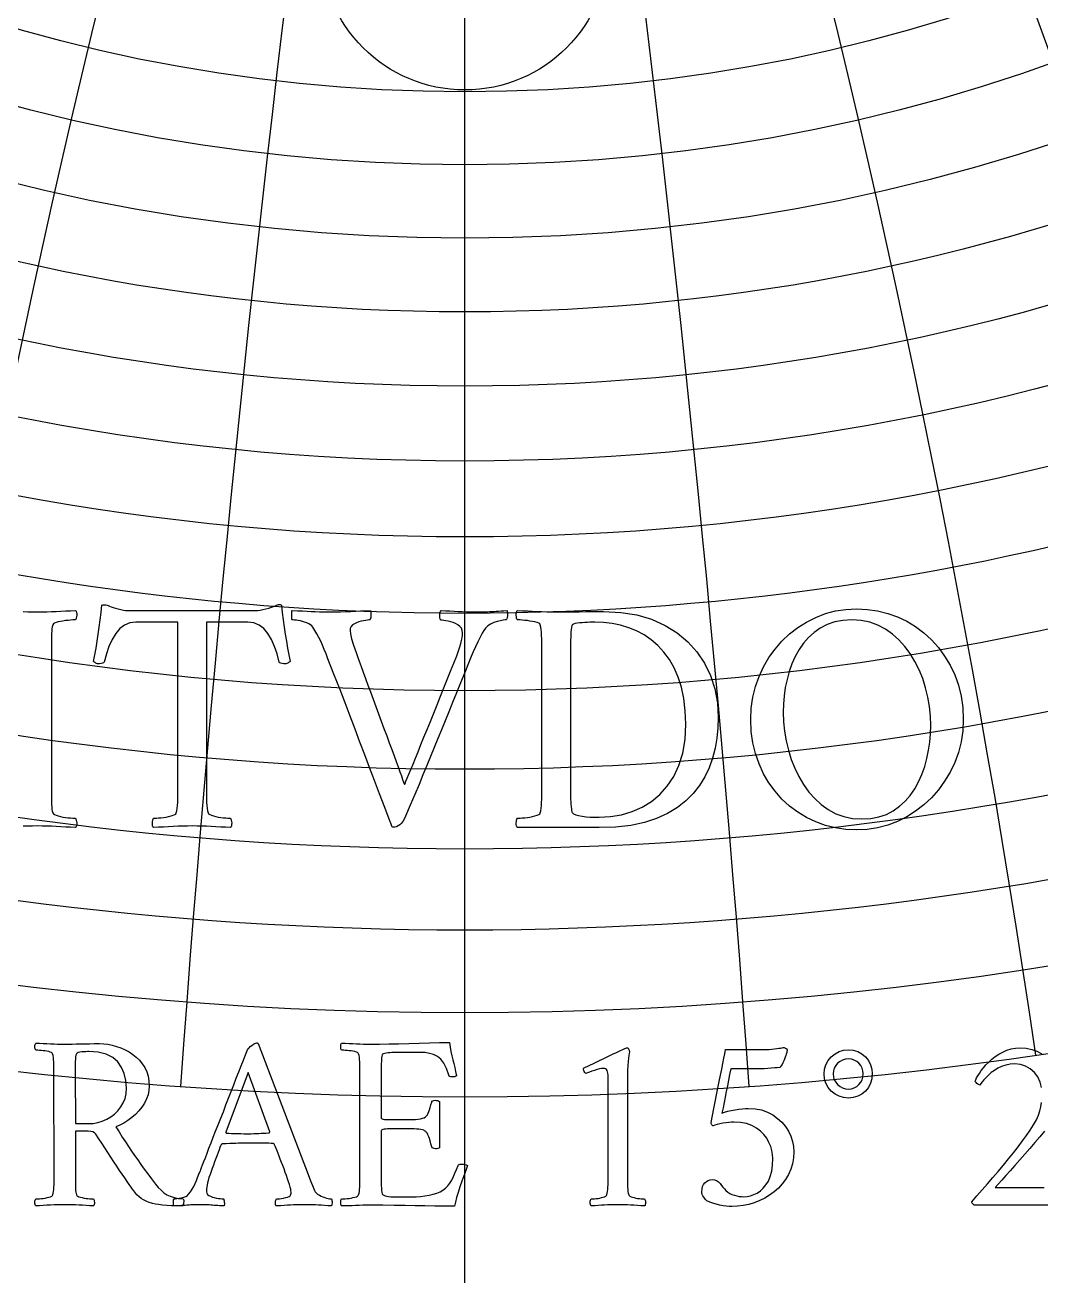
# Model space of a CAD drawing. Header units: millimetres. Extents: x -96 to 96, y -96 to 98.
# Drawn here: x -9.79 to 12.83, y -29.61 to -1.75 of the extents above; entities that cross this region are included whole.
import ezdxf

# ---------------------------------------------------------------- set-up
doc = ezdxf.new("R2010")
doc.units = ezdxf.units.MM
for name, color, linetype in [('CUT_INNER', 6, 'Continuous'), ('CUT_OUTER', 1, 'Continuous'), ('ENGRAVE', 7, 'Continuous'), ('ENGRAVE_FINE', 8, 'Continuous'), ('TEXT', 5, 'Continuous')]:
    doc.layers.add(name, color=color, linetype=linetype)

msp = doc.modelspace()

# ---------------------------------------------------------------- linework, layer by layer
at = {"layer": 'CUT_INNER'}
msp.add_circle((0, 0), 3.2, dxfattribs=at)
at = {"layer": 'CUT_OUTER'}
msp.add_arc((-0.0002, -0.0002), 95.9249, 159.960768, 87.804282, dxfattribs=at)
at = {"layer": 'ENGRAVE'}
msp.add_lwpolyline([(0, -94.5), (0, 94.5)], dxfattribs=at)
for centre, radius in [((0, 0), 94.5), ((0, 36.236), 44.3798), ((0, 0), 61.8587), ((0, 0), 40.492)]:
    msp.add_circle(centre, radius, dxfattribs=at)
for centre, radius, start, end in [((0, 45.2837), 61.8587, 146.97731, 33.02269), ((0, 61.8587), 87.4814, 193.623472, 346.376528)]:
    msp.add_arc(centre, radius, start, end, dxfattribs=at)
at = {"layer": 'ENGRAVE_FINE'}
for centre, radius in [((0, 39.2701), 50.7349), ((0, 37.6719), 47.4693), ((0, 34.9438), 41.4454), ((0, 33.7794), 38.6478), ((0, 32.7296), 35.9715)]:
    msp.add_circle(centre, radius, dxfattribs=at)
for centre, radius, start, end in [((0, 41.0528), 54.2013, 104.56837, 75.43163), ((-496.1317, -61.8587), 503.7854, 4.150866, 17.902688), ((-496.1317, -61.8587), 503.7854, 4.150866, 17.902688), ((496.1317, -61.8587), 503.7854, 162.097312, 175.849134), ((496.1317, -61.8587), 503.7854, 162.097312, 175.849134), ((-240.3532, -61.8587), 255.7785, 8.354592, 35.979906), ((-240.3532, -61.8587), 255.7785, 8.354592, 35.979906), ((240.3532, -61.8587), 255.7785, 144.020094, 171.645408), ((240.3532, -61.8587), 255.7785, 144.020094, 171.645408), ((0, 43.0466), 57.8976, 131.640882, 48.359118), ((-151.5222, -61.8587), 174.9628, 12.666469, 54.396525), ((-151.5222, -61.8587), 174.9628, 12.666469, 54.396525), ((151.5222, -61.8587), 174.9628, 125.603475, 167.333531), ((151.5222, -61.8587), 174.9628, 125.603475, 167.333531), ((0, 47.8031), 66.1265, 158.934283, 21.065717), ((-104.2563, -61.8587), 136.0969, 17.146853, 73.284845), ((-104.2563, -61.8587), 136.0969, 17.146853, 73.284845), ((104.2563, -61.8587), 136.0969, 106.715155, 162.853147), ((104.2563, -61.8587), 136.0969, 106.715155, 162.853147), ((0, 50.6527), 70.7518, 169.07246, 10.92754), ((0, 53.8921), 75.7974, 178.031366, 1.968634), ((-73.4056, -61.8587), 114.1989, 21.864224, 92.68985), ((-73.4056, -61.8587), 114.1989, 21.864224, 92.68985), ((73.4056, -61.8587), 114.1989, 87.31015, 158.135776), ((73.4056, -61.8587), 114.1989, 87.31015, 158.135776), ((0, 57.5958), 81.3411, 186.147532, 353.852468), ((-50.5074, -61.8587), 101.0148, 26.898951, 108.68574), ((-50.5074, -61.8587), 101.0148, 26.898951, 108.68574), ((50.5074, -61.8587), 101.0148, 71.31426, 153.101049), ((50.5074, -61.8587), 101.0148, 71.31426, 153.101049), ((-31.8406, -61.8587), 93.0958, 32.348066, 118.786424), ((-31.8406, -61.8587), 93.0958, 32.348066, 118.786424), ((31.8406, -61.8587), 93.0958, 61.213576, 147.651934), ((31.8406, -61.8587), 93.0958, 61.213576, 147.651934), ((-15.4253, -61.8587), 88.831, 38.331472, 127.454375), ((-15.4253, -61.8587), 88.831, 38.331472, 127.454375), ((15.4253, -61.8587), 88.831, 52.545625, 141.668528), ((15.4253, -61.8587), 88.831, 52.545625, 141.668528), ((0, 109.8765), 147.7835, 230.287975, 309.712025)]:
    msp.add_arc(centre, radius, start, end, dxfattribs=at)
at = {"layer": 'TEXT'}
for points in [[(-4.6573, -14.7937), (-4.6093, -14.7914), (-4.5548, -14.7844), (-4.4938, -14.7727), (-4.4263, -14.7564), (-4.3601, -14.7383), (-4.3033, -14.721), (-4.2558, -14.7047), (-4.2176, -14.6894), (-4.1901, -14.6763), (-4.1673, -14.667), (-4.1492, -14.6614), (-4.1356, -14.6596), (-4.124, -14.6605), (-4.1114, -14.6633), (-4.0979, -14.6679), (-4.0835, -14.6745), (-4.0642, -14.8407), (-4.0434, -15.0042), (-4.0213, -15.1649), (-3.9978, -15.3227), (-3.9729, -15.4778), (-3.9466, -15.6301), (-3.9188, -15.7796), (-3.8897, -15.9263), (-3.8986, -15.9342), (-3.9102, -15.9431), (-3.9247, -15.9529), (-3.9419, -15.9636), (-3.9615, -15.9729), (-3.9829, -15.9785), (-4.0062, -15.9803), (-4.0313, -15.9785), (-4.0686, -15.9762), (-4.0984, -15.9692), (-4.1207, -15.9575), (-4.1356, -15.9412), (-4.179, -15.7591), (-4.2344, -15.5929), (-4.3019, -15.4424), (-4.3815, -15.3078), (-4.4738, -15.197), (-4.579, -15.1178), (-4.6973, -15.0703), (-4.8286, -15.0545), (-5.7526, -15.0545), (-5.7526, -18.7654), (-5.7524, -18.846), (-5.7517, -18.9237), (-5.7505, -18.9987), (-5.7489, -19.0709), (-5.7454, -19.1384), (-5.7387, -19.1994), (-5.7287, -19.2539), (-5.7154, -19.3019), (-5.7023, -19.3201), (-5.6781, -19.3373), (-5.6427, -19.3536), (-5.5962, -19.369), (-5.5433, -19.3827), (-5.489, -19.3941), (-5.4334, -19.4032), (-5.3763, -19.41), (-5.323, -19.4148), (-5.2785, -19.4183), (-5.2429, -19.4204), (-5.2161, -19.4211), (-5.2061, -19.4388), (-5.1984, -19.4621), (-5.1931, -19.491), (-5.19, -19.5255), (-5.1903, -19.5599), (-5.1947, -19.5888), (-5.2033, -19.6121), (-5.2161, -19.6298), (-5.3267, -19.6226), (-5.435, -19.6158), (-5.541, -19.6095), (-5.6446, -19.6037), (-5.7478, -19.5988), (-5.8523, -19.5953), (-5.9583, -19.5932), (-6.0656, -19.5925), (-6.1704, -19.5932), (-6.2761, -19.5953), (-6.3828, -19.5988), (-6.4904, -19.6037), (-6.5989, -19.6095), (-6.7083, -19.6158), (-6.8187, -19.6226), (-6.93, -19.6298), (-6.9428, -19.6121), (-6.9514, -19.5888), (-6.9558, -19.5599), (-6.9561, -19.5255), (-6.9531, -19.491), (-6.9477, -19.4621), (-6.94, -19.4388), (-6.93, -19.4211), (-6.903, -19.4204), (-6.8667, -19.4183), (-6.821, -19.4148), (-6.7661, -19.41), (-6.7072, -19.4032), (-6.6496, -19.3941), (-6.5935, -19.3827), (-6.5388, -19.369), (-6.4911, -19.3536), (-6.4559, -19.3373), (-6.4333, -19.3201), (-6.4233, -19.3019), (-6.41, -19.2539), (-6.4, -19.1994), (-6.3933, -19.1384), (-6.3898, -19.0709), (-6.3881, -18.9987), (-6.387, -18.9237), (-6.3863, -18.846), (-6.386, -18.7654), (-6.386, -15.0545), (-7.3249, -15.0545), (-7.4563, -15.0703), (-7.5746, -15.1178), (-7.6798, -15.197), (-7.772, -15.3078), (-7.8521, -15.4424), (-7.9211, -15.5929), (-7.9788, -15.7591), (-8.0254, -15.9412), (-8.0403, -15.9575), (-8.0626, -15.9692), (-8.0925, -15.9762), (-8.1297, -15.9785), (-8.1546, -15.9803), (-8.1772, -15.9785), (-8.1975, -15.9729), (-8.2154, -15.9636), (-8.231, -15.9529), (-8.2443, -15.9431), (-8.2552, -15.9342), (-8.2638, -15.9263), (-8.235, -15.7796), (-8.208, -15.6301), (-8.1828, -15.4778), (-8.1595, -15.3227), (-8.1376, -15.1649), (-8.1167, -15.0042), (-8.0966, -14.8407), (-8.0775, -14.6745), (-8.058, -14.6686), (-8.0366, -14.6661), (-8.0133, -14.6668), (-7.9881, -14.6707), (-7.9634, -14.6766), (-7.9416, -14.6828), (-7.9225, -14.6896), (-7.9062, -14.6968), (-7.8691, -14.7119), (-7.8251, -14.7275), (-7.7741, -14.7436), (-7.7161, -14.7601), (-7.6568, -14.7748), (-7.6016, -14.7853), (-7.5506, -14.7916), (-7.5038, -14.7937)], [(8.7184, -14.7564), (8.9571, -14.7676), (9.1888, -14.8011), (9.4135, -14.857), (9.6312, -14.9353), (9.8392, -15.0342), (10.0345, -15.1523), (10.2173, -15.2894), (10.3875, -15.4457), (10.5429, -15.6189), (10.681, -15.8071), (10.8018, -16.0102), (10.9054, -16.2281), (10.9886, -16.4593), (11.0479, -16.7022), (11.0836, -16.9567), (11.0955, -17.2229), (11.0836, -17.4756), (11.0479, -17.7194), (10.9886, -17.9543), (10.9054, -18.1804), (10.8018, -18.3956), (10.681, -18.5977), (10.5429, -18.7868), (10.3875, -18.9629), (10.2173, -19.1231), (10.0345, -19.2646), (9.8392, -19.3876), (9.6312, -19.4919), (9.4135, -19.5751), (9.1888, -19.6344), (8.9571, -19.6701), (8.7184, -19.6819), (8.483, -19.6708), (8.2536, -19.6372), (8.0303, -19.5813), (7.813, -19.5031), (7.6053, -19.4041), (7.4106, -19.2861), (7.229, -19.1489), (7.0604, -18.9927), (6.9069, -18.8194), (6.7707, -18.6313), (6.6517, -18.4282), (6.55, -18.2102), (6.4685, -17.9795), (6.4102, -17.738), (6.3753, -17.4858), (6.3637, -17.2229), (6.3753, -16.97), (6.4102, -16.7255), (6.4685, -16.4894), (6.55, -16.2616), (6.6517, -16.0449), (6.7707, -15.8416), (6.9069, -15.6518), (7.0604, -15.4755), (7.229, -15.3153), (7.4106, -15.1737), (7.6053, -15.0508), (7.813, -14.9464), (8.0303, -14.8633), (8.2536, -14.8039), (8.483, -14.7683), (8.7184, -14.7564)], [(-3.003, -14.8235), (-2.8847, -14.8228), (-2.7683, -14.8207), (-2.6537, -14.8172), (-2.541, -14.8123), (-2.4297, -14.807), (-2.3193, -14.8021), (-2.2099, -14.7976), (-2.1014, -14.7937), (-2.0951, -14.8121), (-2.0911, -14.8375), (-2.0895, -14.8698), (-2.0902, -14.9092), (-2.0932, -14.9471), (-2.0986, -14.9753), (-2.1062, -14.9937), (-2.1163, -15.0023), (-2.1361, -15.0035), (-2.1656, -15.007), (-2.205, -15.0128), (-2.2541, -15.021), (-2.3074, -15.0321), (-2.3594, -15.047), (-2.4099, -15.0657), (-2.459, -15.088), (-2.5014, -15.1157), (-2.5317, -15.1504), (-2.5498, -15.1921), (-2.5559, -15.2408), (-2.5475, -15.3162), (-2.5224, -15.4233), (-2.4805, -15.5621), (-2.4218, -15.7326), (-2.3894, -15.8213), (-2.3519, -15.9235), (-2.3093, -16.0393), (-2.2616, -16.1685), (-2.2101, -16.308), (-2.1563, -16.4545), (-2.1002, -16.6079), (-2.0417, -16.7684), (-1.9819, -16.9323), (-1.9216, -17.0962), (-1.8608, -17.2602), (-1.7996, -17.4241), (-1.7395, -17.5848), (-1.6822, -17.7389), (-1.6277, -17.8866), (-1.576, -18.0277), (-1.528, -18.1592), (-1.4847, -18.2782), (-1.4461, -18.3847), (-1.4121, -18.4785), (-1.3839, -18.556), (-1.3627, -18.6136), (-1.3485, -18.6511), (-1.3413, -18.6685), (-1.3296, -18.6431), (-1.3096, -18.5968), (-1.2812, -18.5295), (-1.2444, -18.4412), (-1.2009, -18.3358), (-1.1522, -18.2168), (-1.0984, -18.0843), (-1.0395, -17.9383), (-0.9764, -17.7815), (-0.91, -17.6169), (-0.8404, -17.4444), (-0.7675, -17.2639), (-0.6928, -17.0788), (-0.6176, -16.8922), (-0.5419, -16.7043), (-0.4657, -16.515), (-0.3905, -16.3278), (-0.3176, -16.1461), (-0.2471, -15.9701), (-0.1788, -15.7996), (-0.1537, -15.7354), (-0.1304, -15.6692), (-0.109, -15.6012), (-0.0894, -15.5314), (-0.0731, -15.4634), (-0.0615, -15.401), (-0.0545, -15.3442), (-0.0522, -15.2929), (-0.0584, -15.2371), (-0.0773, -15.1886), (-0.1087, -15.1476), (-0.1528, -15.1141), (-0.204, -15.0866), (-0.2571, -15.0638), (-0.312, -15.0456), (-0.3689, -15.0321), (-0.4222, -15.0224), (-0.4667, -15.0154), (-0.5023, -15.0112), (-0.5291, -15.0098), (-0.5421, -14.9979), (-0.5514, -14.9772), (-0.557, -14.9476), (-0.5589, -14.9092), (-0.557, -14.8698), (-0.5514, -14.8375), (-0.5421, -14.8121), (-0.5291, -14.7937), (-0.4299, -14.7976), (-0.3335, -14.8021), (-0.2398, -14.807), (-0.149, -14.8123), (-0.0582, -14.8172), (0.0354, -14.8207), (0.1318, -14.8228), (0.231, -14.8235), (0.3123, -14.8233), (0.3847, -14.8226), (0.4483, -14.8214), (0.503, -14.8198), (0.553, -14.8177), (0.6026, -14.8151), (0.6518, -14.8121), (0.7005, -14.8086), (0.7517, -14.8049), (0.8085, -14.8011), (0.8709, -14.7974), (0.9389, -14.7937), (0.945, -14.8123), (0.9482, -14.8384), (0.9487, -14.8719), (0.9464, -14.9129), (0.9422, -14.952), (0.937, -14.98), (0.931, -14.9967), (0.924, -15.0023), (0.8944, -15.0047), (0.8504, -15.0116), (0.792, -15.0233), (0.7191, -15.0396), (0.6429, -15.0629), (0.5747, -15.0955), (0.5144, -15.1374), (0.462, -15.1886), (0.4259, -15.2354), (0.3847, -15.3013), (0.3383, -15.3863), (0.2869, -15.4904), (0.2345, -15.6029), (0.1854, -15.713), (0.1395, -15.8208), (0.0969, -15.9263), (-0.0016, -16.1708), (-0.0959, -16.4051), (-0.1861, -16.6291), (-0.272, -16.8429), (-0.3553, -17.0497), (-0.4378, -17.2527), (-0.5193, -17.452), (-0.5999, -17.6476), (-0.6807, -17.8433), (-0.7629, -18.0426), (-0.8465, -18.2456), (-0.9315, -18.4524), (-1.0199, -18.6667), (-1.114, -18.8921), (-1.2137, -19.1287), (-1.3189, -19.3764), (-1.3494, -19.4416), (-1.3813, -19.4956), (-1.4146, -19.5385), (-1.4493, -19.5702), (-1.485, -19.593), (-1.5211, -19.6093), (-1.5576, -19.6191), (-1.5946, -19.6223), (-1.6054, -19.6193), (-1.6151, -19.6102), (-1.624, -19.5951), (-1.6319, -19.5739), (-1.6394, -19.5513), (-1.6468, -19.532), (-1.6543, -19.5159), (-1.6617, -19.5031), (-1.7826, -19.1843), (-1.8992, -18.8762), (-2.0117, -18.5789), (-2.12, -18.2922), (-2.2266, -18.0097), (-2.3342, -17.725), (-2.4427, -17.4378), (-2.5522, -17.1484), (-2.6656, -16.8503), (-2.786, -16.5374), (-2.9133, -16.2095), (-3.0477, -15.8667), (-3.0885, -15.7615), (-3.1287, -15.6618), (-3.1686, -15.5677), (-3.2079, -15.4792), (-3.2482, -15.3954), (-3.2908, -15.3153), (-3.3358, -15.2389), (-3.383, -15.1663), (-3.4054, -15.1379), (-3.4352, -15.1122), (-3.4725, -15.0894), (-3.5172, -15.0694), (-3.5654, -15.0522), (-3.6131, -15.0377), (-3.6604, -15.0261), (-3.7072, -15.0172), (-3.7507, -15.0107), (-3.7882, -15.0061), (-3.8197, -15.0033), (-3.845, -15.0023), (-3.8483, -14.996), (-3.8506, -14.9772), (-3.852, -14.9457), (-3.8525, -14.9017), (-3.852, -14.8573), (-3.8506, -14.8244), (-3.8483, -14.8032), (-3.845, -14.7937), (-3.7237, -14.7976), (-3.6131, -14.8021), (-3.5132, -14.807), (-3.424, -14.8123), (-3.3348, -14.8172), (-3.2349, -14.8207), (-3.1243, -14.8228), (-3.003, -14.8235)], [(3.085, -14.816), (3.4697, -14.8354), (3.8264, -14.8933), (4.1552, -14.99), (4.4561, -15.1253), (4.7262, -15.2939), (4.9628, -15.4904), (5.1658, -15.7149), (5.3354, -15.9673), (5.469, -16.2428), (5.5645, -16.5364), (5.6218, -16.8482), (5.6409, -17.1782), (5.633, -17.4078), (5.6092, -17.6346), (5.5696, -17.8586), (5.5142, -18.0798), (5.4399, -18.2941), (5.3437, -18.4971), (5.2257, -18.689), (5.0857, -18.8697), (4.9216, -19.0357), (4.7308, -19.1836), (4.5136, -19.3133), (4.2698, -19.4249), (3.9969, -19.5145), (3.6923, -19.5785), (3.356, -19.617), (2.9881, -19.6298), (1.1699, -19.6298), (1.1571, -19.6121), (1.1485, -19.5888), (1.1441, -19.5599), (1.1438, -19.5255), (1.1468, -19.491), (1.1522, -19.4621), (1.1599, -19.4388), (1.1699, -19.4211), (1.1969, -19.4204), (1.2332, -19.4183), (1.2789, -19.4148), (1.3338, -19.41), (1.3928, -19.4032), (1.4503, -19.3941), (1.5064, -19.3827), (1.5611, -19.369), (1.6088, -19.3536), (1.644, -19.3373), (1.6666, -19.3201), (1.6766, -19.3019), (1.6899, -19.2539), (1.6999, -19.1994), (1.7067, -19.1384), (1.7101, -19.0709), (1.7118, -18.9987), (1.7129, -18.9237), (1.7136, -18.846), (1.7139, -18.7654), (1.7139, -15.6581), (1.7136, -15.5773), (1.7129, -15.4988), (1.7118, -15.4226), (1.7101, -15.3488), (1.7067, -15.2797), (1.6999, -15.2175), (1.6899, -15.1623), (1.6766, -15.1141), (1.6666, -15.0931), (1.644, -15.075), (1.6088, -15.0596), (1.5611, -15.047), (1.5064, -15.0366), (1.4503, -15.0275), (1.3928, -15.0198), (1.3338, -15.0135), (1.2789, -15.0086), (1.2332, -15.0051), (1.1969, -15.003), (1.1699, -15.0023), (1.1599, -14.9846), (1.1522, -14.9613), (1.1468, -14.9325), (1.1438, -14.898), (1.1441, -14.8635), (1.1485, -14.8347), (1.1571, -14.8114), (1.1699, -14.7937), (1.2812, -14.7976), (1.3916, -14.8021), (1.501, -14.807), (1.6095, -14.8123), (1.7171, -14.8172), (1.8238, -14.8207), (1.9295, -14.8228), (2.0343, -14.8235), (2.1475, -14.8233), (2.2709, -14.8226), (2.4045, -14.8214), (2.5485, -14.8198), (2.6938, -14.8181), (2.8316, -14.817), (2.962, -14.8163), (3.085, -14.816)], [(8.6141, -15.0023), (8.4166, -15.0137), (8.234, -15.048), (8.0664, -15.105), (7.9136, -15.1849), (7.7751, -15.2834), (7.65, -15.3963), (7.5385, -15.5237), (7.4404, -15.6655), (7.3552, -15.8187), (7.2821, -15.9803), (7.2211, -16.1503), (7.1722, -16.3287), (7.1347, -16.5113), (7.1079, -16.6938), (7.0918, -16.8764), (7.0865, -17.059), (7.0937, -17.2711), (7.1154, -17.4828), (7.1515, -17.694), (7.202, -17.9047), (7.2665, -18.1106), (7.3445, -18.3071), (7.436, -18.4943), (7.541, -18.6722), (7.6591, -18.8369), (7.7897, -18.9843), (7.9329, -19.1145), (8.0887, -19.2274), (8.2571, -19.3187), (8.438, -19.3839), (8.6315, -19.423), (8.8376, -19.436), (9.0351, -19.4246), (9.2176, -19.3904), (9.3853, -19.3333), (9.5381, -19.2535), (9.6769, -19.1545), (9.8026, -19.0402), (9.9153, -18.9105), (10.015, -18.7654), (10.1018, -18.6087), (10.1761, -18.444), (10.2378, -18.2715), (10.287, -18.091), (10.3244, -17.9068), (10.3512, -17.7231), (10.3673, -17.5398), (10.3726, -17.357), (10.3654, -17.1451), (10.3438, -16.9342), (10.3077, -16.7241), (10.2571, -16.515), (10.1924, -16.311), (10.1137, -16.1163), (10.021, -15.931), (9.9144, -15.7549), (9.7947, -15.5922), (9.6629, -15.4466), (9.519, -15.3183), (9.363, -15.2072), (9.1946, -15.1176), (9.0137, -15.0536), (8.8201, -15.0151), (8.6141, -15.0023)], [(2.3547, -15.673), (2.3547, -18.7728), (2.3547, -18.8029), (2.3547, -18.8408), (2.3547, -18.8867), (2.3547, -18.9405), (2.3554, -18.9978), (2.3575, -19.0541), (2.361, -19.1096), (2.3659, -19.1641), (2.3717, -19.2127), (2.378, -19.2507), (2.3847, -19.2779), (2.392, -19.2945), (2.4225, -19.3219), (2.4693, -19.3448), (2.5324, -19.3629), (2.6118, -19.3764), (2.701, -19.3862), (2.7934, -19.3932), (2.8891, -19.3974), (2.9881, -19.3988), (3.2435, -19.3848), (3.4883, -19.3429), (3.7223, -19.273), (3.9456, -19.1752), (4.1531, -19.0488), (4.3396, -18.893), (4.5052, -18.7079), (4.6498, -18.4934), (4.7672, -18.2487), (4.851, -17.9727), (4.9013, -17.6656), (4.9181, -17.3272), (4.9076, -17.0296), (4.8761, -16.7553), (4.8238, -16.5043), (4.7504, -16.2766), (4.6591, -16.0705), (4.5529, -15.8844), (4.4318, -15.7184), (4.2959, -15.5724), (4.1478, -15.4457), (3.9903, -15.3376), (3.8236, -15.2482), (3.6476, -15.1774), (3.4648, -15.1236), (3.2778, -15.0852), (3.0866, -15.0622), (2.8912, -15.0545), (2.8642, -15.0547), (2.8279, -15.0554), (2.7822, -15.0566), (2.7273, -15.0582), (2.6686, -15.0608), (2.6118, -15.0647), (2.5568, -15.0701), (2.5037, -15.0768), (2.4572, -15.0857), (2.4218, -15.0973), (2.3976, -15.1118), (2.3845, -15.129), (2.3745, -15.1693), (2.3668, -15.2156), (2.3615, -15.268), (2.3584, -15.3265), (2.3568, -15.3886), (2.3556, -15.4522), (2.3549, -15.5172), (2.3547, -15.5836), (2.3547, -15.5947), (2.3547, -15.6059), (2.3547, -15.6171), (2.3547, -15.6283), (2.3547, -15.6394), (2.3547, -15.6506), (2.3547, -15.6618), (2.3547, -15.673)], [(-8.1316, -24.4398), (-8.0387, -24.4436), (-7.9444, -24.4552), (-7.8486, -24.4744), (-7.7515, -24.5013), (-7.6557, -24.5355), (-7.5636, -24.5767), (-7.4754, -24.6249), (-7.3911, -24.6801), (-7.3127, -24.7425), (-7.2423, -24.8121), (-7.1799, -24.8892), (-7.1256, -24.9735), (-7.0816, -25.0652), (-7.0502, -25.1642), (-7.0313, -25.2706), (-7.025, -25.3843), (-7.0318, -25.4814), (-7.0523, -25.5771), (-7.0863, -25.6714), (-7.134, -25.7643), (-7.1923, -25.8537), (-7.2583, -25.9376), (-7.332, -26.0158), (-7.4134, -26.0885), (-7.4995, -26.1534), (-7.5874, -26.2086), (-7.677, -26.254), (-7.7683, -26.2897), (-7.6964, -26.4074), (-7.6258, -26.5202), (-7.5566, -26.6281), (-7.4889, -26.7312), (-7.4211, -26.8316), (-7.3519, -26.9317), (-7.2814, -27.0314), (-7.2094, -27.1308), (-7.1347, -27.2326), (-7.0557, -27.3396), (-6.9726, -27.4519), (-6.8853, -27.5695), (-6.8254, -27.6428), (-6.763, -27.7064), (-6.6982, -27.7602), (-6.631, -27.8042), (-6.5571, -27.8395), (-6.4724, -27.8671), (-6.3769, -27.887), (-6.2705, -27.8992), (-6.2615, -27.9128), (-6.2566, -27.9313), (-6.2559, -27.9547), (-6.2594, -27.983), (-6.2646, -28.0106), (-6.2691, -28.0319), (-6.273, -28.047), (-6.2761, -28.0557), (-6.4073, -28.0545), (-6.5269, -28.0508), (-6.635, -28.0447), (-6.7316, -28.0361), (-6.8163, -28.0258), (-6.8888, -28.0145), (-6.949, -28.0021), (-6.9971, -27.9886), (-7.0278, -27.9759), (-7.0641, -27.96), (-7.106, -27.9409), (-7.1535, -27.9188), (-7.2035, -27.8903), (-7.2527, -27.8524), (-7.3013, -27.8051), (-7.3492, -27.7483), (-7.3694, -27.7207), (-7.3967, -27.6826), (-7.4309, -27.6341), (-7.4721, -27.5751), (-7.5189, -27.5073), (-7.5699, -27.4325), (-7.6251, -27.3508), (-7.6845, -27.2621), (-7.747, -27.1683), (-7.8116, -27.0714), (-7.8783, -26.9713), (-7.9471, -26.8681), (-8.0163, -26.7638), (-8.0841, -26.6606), (-8.1504, -26.5584), (-8.2154, -26.4573), (-8.2426, -26.428), (-8.2797, -26.407), (-8.3265, -26.3944), (-8.3831, -26.3903), (-8.6681, -26.3903), (-8.6681, -27.4074), (-8.6681, -27.4158), (-8.6681, -27.4242), (-8.6681, -27.4325), (-8.6681, -27.4409), (-8.6681, -27.4493), (-8.6681, -27.4577), (-8.6681, -27.4661), (-8.6681, -27.4745), (-8.6679, -27.5263), (-8.6674, -27.5758), (-8.6665, -27.6227), (-8.6653, -27.6673), (-8.663, -27.7087), (-8.659, -27.7462), (-8.6532, -27.7799), (-8.6457, -27.8098), (-8.636, -27.8234), (-8.6178, -27.8363), (-8.5912, -27.8486), (-8.5563, -27.8601), (-8.5165, -27.8704), (-8.4753, -27.8789), (-8.4327, -27.8858), (-8.3887, -27.8908), (-8.3474, -27.8945), (-8.3132, -27.8971), (-8.286, -27.8987), (-8.2657, -27.8992), (-8.2582, -27.9125), (-8.2524, -27.9299), (-8.2484, -27.9516), (-8.2461, -27.9774), (-8.2463, -28.0033), (-8.2496, -28.025), (-8.2561, -28.0424), (-8.2657, -28.0557), (-8.3487, -28.0503), (-8.4299, -28.0452), (-8.5093, -28.0405), (-8.5871, -28.0361), (-8.6644, -28.0325), (-8.7428, -28.0298), (-8.8223, -28.0283), (-8.9028, -28.0277), (-8.9814, -28.0283), (-9.0607, -28.0298), (-9.1407, -28.0325), (-9.2214, -28.0361), (-9.3028, -28.0405), (-9.3848, -28.0452), (-9.4676, -28.0503), (-9.5511, -28.0557), (-9.5607, -28.0424), (-9.5672, -28.025), (-9.5705, -28.0033), (-9.5707, -27.9774), (-9.5684, -27.9516), (-9.5644, -27.9299), (-9.5586, -27.9125), (-9.5511, -27.8992), (-9.5308, -27.8987), (-9.5036, -27.8971), (-9.4694, -27.8945), (-9.4282, -27.8908), (-9.384, -27.8858), (-9.3408, -27.8789), (-9.2987, -27.8704), (-9.2577, -27.8601), (-9.2219, -27.8486), (-9.1955, -27.8363), (-9.1786, -27.8234), (-9.1711, -27.8098), (-9.1611, -27.7738), (-9.1536, -27.7329), (-9.1485, -27.6872), (-9.1459, -27.6365), (-9.1447, -27.5824), (-9.1438, -27.5262), (-9.1433, -27.4678), (-9.1431, -27.4074), (-9.1487, -25.0769), (-9.1489, -25.0163), (-9.1494, -24.9574), (-9.1503, -24.9003), (-9.1515, -24.845), (-9.1541, -24.7931), (-9.1592, -24.7465), (-9.1667, -24.7051), (-9.1767, -24.6689), (-9.1842, -24.6532), (-9.2011, -24.6396), (-9.2275, -24.6281), (-9.2633, -24.6186), (-9.3042, -24.6108), (-9.3457, -24.604), (-9.388, -24.5982), (-9.4309, -24.5935), (-9.4709, -24.5898), (-9.5043, -24.5872), (-9.531, -24.5856), (-9.5511, -24.5851), (-9.5586, -24.5718), (-9.5644, -24.5544), (-9.5684, -24.5327), (-9.5707, -24.5069), (-9.5705, -24.481), (-9.5672, -24.4594), (-9.5607, -24.4419), (-9.5511, -24.4286), (-9.4678, -24.4316), (-9.3855, -24.4349), (-9.3043, -24.4386), (-9.2242, -24.4426), (-9.1447, -24.4463), (-9.0656, -24.4489), (-8.9868, -24.4504), (-8.9084, -24.451), (-8.8258, -24.4506), (-8.74, -24.4496), (-8.6511, -24.4478), (-8.5591, -24.4454), (-8.4622, -24.4429), (-8.3586, -24.4412), (-8.2484, -24.4401), (-8.1316, -24.4398)], [(-5.8905, -27.2789), (-5.8872, -27.2703), (-5.8772, -27.2446), (-5.8606, -27.2018), (-5.8374, -27.1419), (-5.8086, -27.0674), (-5.7752, -26.9806), (-5.7373, -26.8815), (-5.6949, -26.7703), (-5.6486, -26.6496), (-5.5992, -26.5223), (-5.5466, -26.3883), (-5.4909, -26.2477), (-5.4334, -26.1028), (-5.3756, -25.9557), (-5.3175, -25.8066), (-5.259, -25.6553), (-5.2008, -25.5046), (-5.1437, -25.357), (-5.0876, -25.2126), (-5.0326, -25.0713), (-4.9797, -24.9358), (-4.9299, -24.8086), (-4.8833, -24.6899), (-4.8398, -24.5795), (-4.8253, -24.5565), (-4.8042, -24.532), (-4.7764, -24.5062), (-4.742, -24.4789), (-4.7066, -24.4545), (-4.6757, -24.437), (-4.6493, -24.4265), (-4.6275, -24.423), (-4.6224, -24.4232), (-4.6184, -24.4237), (-4.6154, -24.4246), (-4.6135, -24.4258), (-4.6116, -24.4274), (-4.6086, -24.4293), (-4.6046, -24.4316), (-4.5995, -24.4342), (-3.4874, -27.3515), (-3.4325, -27.4954), (-3.3909, -27.603), (-3.3627, -27.6743), (-3.3476, -27.7092), (-3.3303, -27.7389), (-3.3064, -27.7665), (-3.2759, -27.792), (-3.2387, -27.8154), (-3.1981, -27.8362), (-3.1576, -27.8538), (-3.1171, -27.8683), (-3.0766, -27.8796), (-3.0397, -27.8882), (-3.0102, -27.8943), (-2.988, -27.898), (-2.9732, -27.8992), (-2.9638, -27.9151), (-2.9578, -27.9348), (-2.9554, -27.9584), (-2.9564, -27.9858), (-2.9592, -28.0122), (-2.962, -28.0326), (-2.9648, -28.0471), (-2.9676, -28.0557), (-3.0465, -28.0503), (-3.1213, -28.0452), (-3.1919, -28.0405), (-3.2582, -28.0361), (-3.3256, -28.0325), (-3.3993, -28.0298), (-3.4793, -28.0283), (-3.5656, -28.0277), (-3.6566, -28.0283), (-3.7395, -28.0298), (-3.8145, -28.0325), (-3.8814, -28.0361), (-3.9482, -28.0405), (-4.0232, -28.0452), (-4.1061, -28.0503), (-4.1971, -28.0557), (-4.2067, -28.0424), (-4.2132, -28.025), (-4.2165, -28.0033), (-4.2167, -27.9774), (-4.2141, -27.9516), (-4.209, -27.9299), (-4.2015, -27.9125), (-4.1915, -27.8992), (-4.1629, -27.898), (-4.1273, -27.8943), (-4.0846, -27.8882), (-4.035, -27.8796), (-3.9861, -27.869), (-3.9456, -27.8566), (-3.9135, -27.8424), (-3.8897, -27.8266), (-3.88, -27.8133), (-3.873, -27.7958), (-3.8688, -27.7742), (-3.8674, -27.7483), (-3.8697, -27.7188), (-3.8765, -27.6805), (-3.8878, -27.6336), (-3.9037, -27.5779), (-3.9231, -27.5159), (-3.9449, -27.45), (-3.9692, -27.3803), (-3.9959, -27.3068), (-4.0239, -27.2319), (-4.0518, -27.158), (-4.0798, -27.0852), (-4.1077, -27.0134), (-4.1344, -26.9453), (-4.1587, -26.8835), (-4.1805, -26.8279), (-4.1999, -26.7787), (-4.2158, -26.7383), (-4.2272, -26.7095), (-4.234, -26.6922), (-4.2362, -26.6865), (-4.2369, -26.6858), (-4.239, -26.6837), (-4.2425, -26.6802), (-4.2474, -26.6753), (-4.253, -26.6704), (-4.2586, -26.6669), (-4.2642, -26.6648), (-4.2698, -26.6641), (-4.3141, -26.6617), (-4.3634, -26.6599), (-4.4175, -26.6589), (-4.4766, -26.6585), (-4.537, -26.6585), (-4.5953, -26.6585), (-4.6516, -26.6585), (-4.7057, -26.6585), (-4.7197, -26.6585), (-4.7336, -26.6585), (-4.7476, -26.6585), (-4.7616, -26.6585), (-4.7752, -26.6585), (-4.7881, -26.6585), (-4.8004, -26.6585), (-4.8119, -26.6585), (-4.8926, -26.6587), (-4.967, -26.6592), (-5.0351, -26.6601), (-5.0969, -26.6613), (-5.1598, -26.6632), (-5.231, -26.6662), (-5.3107, -26.6702), (-5.3987, -26.6753), (-5.4018, -26.6758), (-5.4057, -26.6774), (-5.4102, -26.68), (-5.4155, -26.6837), (-5.4203, -26.6873), (-5.4238, -26.6899), (-5.4259, -26.6915), (-5.4266, -26.692), (-5.4293, -26.699), (-5.4371, -26.72), (-5.4502, -26.7549), (-5.4686, -26.8038), (-5.4906, -26.8623), (-5.5147, -26.9261), (-5.5409, -26.9951), (-5.5691, -27.0693), (-5.5976, -27.1449), (-5.6243, -27.2181), (-5.6493, -27.2888), (-5.6725, -27.3571), (-5.6954, -27.4242), (-5.7138, -27.4856), (-5.7276, -27.5415), (-5.7368, -27.5918), (-5.7429, -27.6369), (-5.7473, -27.6771), (-5.7499, -27.7123), (-5.7508, -27.7427), (-5.7454, -27.7719), (-5.7291, -27.7979), (-5.7021, -27.8208), (-5.6642, -27.8405), (-5.6205, -27.8571), (-5.5761, -27.8706), (-5.5311, -27.8809), (-5.4853, -27.888), (-5.4436, -27.8929), (-5.4106, -27.8964), (-5.3863, -27.8985), (-5.3707, -27.8992), (-5.3655, -27.9078), (-5.361, -27.9223), (-5.3571, -27.9427), (-5.354, -27.9691), (-5.3522, -27.9965), (-5.3526, -28.0201), (-5.355, -28.0398), (-5.3596, -28.0557), (-5.4107, -28.0529), (-5.4581, -28.0501), (-5.5016, -28.0473), (-5.5412, -28.0445), (-5.5789, -28.0417), (-5.6167, -28.0389), (-5.6544, -28.0361), (-5.6921, -28.0333), (-5.7328, -28.0309), (-5.7794, -28.0291), (-5.832, -28.0281), (-5.8905, -28.0277), (-5.9495, -28.0281), (-6.0037, -28.0291), (-6.0529, -28.0309), (-6.0973, -28.0333), (-6.1392, -28.0361), (-6.1811, -28.0389), (-6.223, -28.0417), (-6.2649, -28.0445), (-6.3097, -28.0473), (-6.36, -28.0501), (-6.4158, -28.0529), (-6.4773, -28.0557), (-6.4822, -28.0471), (-6.4857, -28.0326), (-6.4878, -28.0122), (-6.4885, -27.9858), (-6.4878, -27.9584), (-6.4857, -27.9348), (-6.4822, -27.9151), (-6.4773, -27.8992), (-6.4478, -27.8976), (-6.4096, -27.8929), (-6.3626, -27.8851), (-6.3069, -27.8741), (-6.2518, -27.8596), (-6.207, -27.8412), (-6.1722, -27.819), (-6.1476, -27.793), (-6.1072, -27.7384), (-6.07, -27.6805), (-6.036, -27.6196), (-6.0051, -27.5555), (-5.9759, -27.489), (-5.9471, -27.4207), (-5.9186, -27.3506), (-5.8905, -27.2789)], [(-2.0958, -24.451), (-1.8981, -24.4499), (-1.6906, -24.4468), (-1.4733, -24.4415), (-1.2463, -24.4342), (-1.0157, -24.4269), (-0.788, -24.4216), (-0.5631, -24.4185), (-0.3409, -24.4174), (-0.3259, -24.5187), (-0.3088, -24.6158), (-0.2896, -24.7087), (-0.2683, -24.7975), (-0.2463, -24.8848), (-0.2249, -24.9735), (-0.2043, -25.0636), (-0.1844, -25.1551), (-0.2008, -25.1674), (-0.2222, -25.1761), (-0.2483, -25.1813), (-0.2794, -25.1831), (-0.3116, -25.1806), (-0.3353, -25.1733), (-0.3507, -25.1611), (-0.3577, -25.144), (-0.4069, -24.9941), (-0.4653, -24.8743), (-0.5327, -24.7845), (-0.6092, -24.7248), (-0.6937, -24.6857), (-0.7852, -24.6578), (-0.8837, -24.641), (-0.9892, -24.6354), (-1.4587, -24.6354), (-1.4789, -24.6356), (-1.5062, -24.6361), (-1.5404, -24.637), (-1.5816, -24.6382), (-1.6256, -24.6401), (-1.6682, -24.6431), (-1.7094, -24.6471), (-1.7493, -24.6522), (-1.7842, -24.6588), (-1.8107, -24.6675), (-1.8289, -24.6784), (-1.8387, -24.6913), (-1.8462, -24.7213), (-1.852, -24.7556), (-1.856, -24.794), (-1.8582, -24.8366), (-1.8595, -24.8817), (-1.8603, -24.9274), (-1.8609, -24.9739), (-1.861, -25.021), (-1.861, -25.0395), (-1.861, -25.0559), (-1.861, -25.0703), (-1.861, -25.0825), (-1.861, -26.0996), (-1.8565, -26.1098), (-1.8429, -26.1178), (-1.8202, -26.1237), (-1.7884, -26.1276), (-1.751, -26.13), (-1.7115, -26.1318), (-1.67, -26.1328), (-1.6263, -26.1332), (-1.3413, -26.1332), (-1.2489, -26.1325), (-1.1673, -26.1304), (-1.0966, -26.1269), (-1.0367, -26.122), (-0.9859, -26.1147), (-0.9424, -26.1038), (-0.9062, -26.0895), (-0.8774, -26.0717), (-0.8537, -26.0497), (-0.8327, -26.0228), (-0.8146, -25.991), (-0.7992, -25.9543), (-0.7849, -25.9117), (-0.7698, -25.8621), (-0.7541, -25.8055), (-0.7377, -25.742), (-0.7307, -25.7248), (-0.7154, -25.7126), (-0.6916, -25.7053), (-0.6595, -25.7028), (-0.6284, -25.7046), (-0.6022, -25.7098), (-0.5809, -25.7186), (-0.5645, -25.7308), (-0.5645, -26.7591), (-0.5784, -26.7689), (-0.598, -26.7759), (-0.6231, -26.7801), (-0.6539, -26.7815), (-0.6843, -26.779), (-0.7084, -26.7717), (-0.7262, -26.7595), (-0.7377, -26.7423), (-0.7564, -26.6695), (-0.7733, -26.6075), (-0.7885, -26.5563), (-0.802, -26.516), (-0.8142, -26.4839), (-0.8257, -26.4573), (-0.8366, -26.4364), (-0.8467, -26.421), (-0.857, -26.4089), (-0.8683, -26.3979), (-0.8807, -26.388), (-0.8942, -26.3791), (-0.9127, -26.3688), (-0.9403, -26.3602), (-0.977, -26.3534), (-1.0227, -26.3483), (-1.0743, -26.3445), (-1.1282, -26.3414), (-1.1846, -26.3389), (-1.2435, -26.3372), (-1.3027, -26.3359), (-1.3602, -26.3351), (-1.4159, -26.3345), (-1.4698, -26.3344), (-1.5074, -26.3345), (-1.5474, -26.3351), (-1.5898, -26.3359), (-1.6347, -26.3372), (-1.6792, -26.3389), (-1.7206, -26.3414), (-1.7589, -26.3445), (-1.794, -26.3483), (-1.8233, -26.3538), (-1.8443, -26.3616), (-1.8568, -26.3719), (-1.861, -26.3847), (-1.861, -27.4242), (-1.861, -27.4305), (-1.861, -27.4381), (-1.861, -27.4472), (-1.861, -27.4577), (-1.8609, -27.4996), (-1.8603, -27.5471), (-1.8595, -27.6002), (-1.8582, -27.6589), (-1.8556, -27.7137), (-1.8506, -27.7553), (-1.8431, -27.7836), (-1.8331, -27.7986), (-1.8036, -27.8162), (-1.7709, -27.83), (-1.7351, -27.84), (-1.6962, -27.8461), (-1.6499, -27.8498), (-1.5921, -27.8524), (-1.5227, -27.854), (-1.4419, -27.8545), (-1.1792, -27.8545), (-1.0818, -27.852), (-0.985, -27.8447), (-0.889, -27.8325), (-0.7936, -27.8154), (-0.7035, -27.7937), (-0.6231, -27.7679), (-0.5526, -27.7378), (-0.4918, -27.7036), (-0.431, -27.6601), (-0.3772, -27.6079), (-0.3304, -27.5469), (-0.2906, -27.4773), (-0.2546, -27.4016), (-0.2194, -27.3229), (-0.1848, -27.241), (-0.1509, -27.1559), (-0.1418, -27.1412), (-0.1257, -27.1308), (-0.1027, -27.1245), (-0.0727, -27.1224), (-0.0265, -27.1245), (0.0112, -27.1308), (0.0405, -27.1412), (0.0615, -27.1559), (0.0215, -27.2694), (-0.0203, -27.3864), (-0.0637, -27.5069), (-0.109, -27.6309), (-0.1511, -27.7522), (-0.1851, -27.8643), (-0.2111, -27.9673), (-0.2291, -28.0613), (-0.4495, -28.0606), (-0.6692, -28.0585), (-0.8883, -28.055), (-1.1066, -28.0501), (-1.3315, -28.0452), (-1.5704, -28.0417), (-1.8233, -28.0396), (-2.0902, -28.0389), (-2.1827, -28.0394), (-2.2704, -28.041), (-2.3532, -28.0436), (-2.4311, -28.0473), (-2.5072, -28.051), (-2.5848, -28.0536), (-2.6637, -28.0552), (-2.7441, -28.0557), (-2.7537, -28.0424), (-2.7601, -28.025), (-2.7634, -28.0033), (-2.7636, -27.9774), (-2.7613, -27.9516), (-2.7573, -27.9299), (-2.7516, -27.9125), (-2.7441, -27.8992), (-2.7238, -27.8987), (-2.6966, -27.8971), (-2.6623, -27.8945), (-2.6211, -27.8908), (-2.5769, -27.8858), (-2.5338, -27.8789), (-2.4917, -27.8704), (-2.4506, -27.8601), (-2.4148, -27.8486), (-2.3885, -27.8363), (-2.3715, -27.8234), (-2.364, -27.8098), (-2.3541, -27.7738), (-2.3466, -27.7329), (-2.3415, -27.6872), (-2.3389, -27.6365), (-2.3377, -27.5824), (-2.3368, -27.5262), (-2.3363, -27.4678), (-2.3361, -27.4074), (-2.3361, -25.0769), (-2.3363, -25.0163), (-2.3368, -24.9574), (-2.3377, -24.9003), (-2.3389, -24.845), (-2.3415, -24.7931), (-2.3466, -24.7465), (-2.3541, -24.7051), (-2.364, -24.6689), (-2.3715, -24.6532), (-2.3885, -24.6396), (-2.4148, -24.6281), (-2.4506, -24.6186), (-2.4917, -24.6108), (-2.5338, -24.604), (-2.5769, -24.5982), (-2.6211, -24.5935), (-2.6623, -24.5898), (-2.6966, -24.5872), (-2.7238, -24.5856), (-2.7441, -24.5851), (-2.7516, -24.5718), (-2.7573, -24.5544), (-2.7613, -24.5327), (-2.7636, -24.5069), (-2.7634, -24.481), (-2.7601, -24.4594), (-2.7537, -24.4419), (-2.7441, -24.4286), (-2.6606, -24.4316), (-2.5778, -24.4349), (-2.4957, -24.4386), (-2.4143, -24.4426), (-2.3336, -24.4463), (-2.2536, -24.4489), (-2.1744, -24.4504), (-2.0958, -24.451)], [(-7.5336, -25.4346), (-7.5456, -25.2638), (-7.5818, -25.109), (-7.642, -24.9704), (-7.7264, -24.8478), (-7.839, -24.7475), (-7.9842, -24.6759), (-8.1618, -24.633), (-8.3719, -24.6186), (-8.4004, -24.619), (-8.4355, -24.62), (-8.4772, -24.6218), (-8.5256, -24.6242), (-8.5719, -24.6291), (-8.6073, -24.6382), (-8.6319, -24.6515), (-8.6457, -24.6689), (-8.6557, -24.6984), (-8.6632, -24.7367), (-8.6683, -24.7837), (-8.6709, -24.8394), (-8.6721, -24.8996), (-8.673, -24.9602), (-8.6735, -25.0212), (-8.6737, -25.0825), (-8.6681, -26.2226), (-8.3775, -26.2226), (-8.2725, -26.2165), (-8.17, -26.1981), (-8.0699, -26.1676), (-7.9723, -26.1248), (-7.8803, -26.071), (-7.7969, -26.0074), (-7.7224, -25.9341), (-7.6565, -25.8509), (-7.6027, -25.7589), (-7.5643, -25.6588), (-7.5413, -25.5507), (-7.5336, -25.4346)], [(3.1912, -27.4074), (3.1912, -25.1999), (3.1896, -25.1457), (3.1849, -25.1007), (3.177, -25.0647), (3.166, -25.0378), (3.1512, -25.0182), (3.1318, -25.0043), (3.1078, -24.9959), (3.0794, -24.9931), (3.0444, -24.9957), (3.0011, -25.0036), (2.9494, -25.0167), (2.8894, -25.035), (2.8289, -25.0551), (2.7762, -25.0734), (2.7311, -25.09), (2.6938, -25.1048), (2.6718, -25.0842), (2.656, -25.0615), (2.6466, -25.0367), (2.6435, -25.0098), (2.6435, -25.0095), (2.6435, -25.0084), (2.6435, -25.0067), (2.6435, -25.0043), (2.6442, -24.9941), (2.6463, -24.9861), (2.6497, -24.9802), (2.6546, -24.9763), (2.7659, -24.9258), (2.8761, -24.875), (2.9852, -24.8238), (3.0934, -24.7723), (3.1964, -24.7229), (3.2904, -24.678), (3.3752, -24.6377), (3.451, -24.6019), (3.5137, -24.5725), (3.5593, -24.5516), (3.5878, -24.539), (3.5991, -24.5348), (3.6103, -24.5348), (3.6232, -24.5369), (3.6341, -24.5432), (3.6428, -24.5537), (3.6494, -24.5683), (3.6547, -24.5844), (3.6592, -24.5991), (3.663, -24.6123), (3.6662, -24.6242), (3.6648, -24.6328), (3.6606, -24.6585), (3.6536, -24.7012), (3.6438, -24.7611), (3.6341, -24.8368), (3.6271, -24.9267), (3.6229, -25.031), (3.6215, -25.1496), (3.6215, -27.4074), (3.6217, -27.4678), (3.6222, -27.5262), (3.6231, -27.5824), (3.6243, -27.6365), (3.6269, -27.6872), (3.632, -27.7329), (3.6395, -27.7738), (3.6494, -27.8098), (3.6589, -27.8234), (3.676, -27.8363), (3.7008, -27.8486), (3.7333, -27.8601), (3.7701, -27.8704), (3.808, -27.8789), (3.847, -27.8858), (3.8869, -27.8908), (3.9245, -27.8945), (3.9561, -27.8971), (3.9818, -27.8987), (4.0015, -27.8992), (4.009, -27.9125), (4.0148, -27.9299), (4.0188, -27.9516), (4.0211, -27.9774), (4.0209, -28.0033), (4.0176, -28.025), (4.0111, -28.0424), (4.0015, -28.0557), (3.9194, -28.0503), (3.8408, -28.0452), (3.7657, -28.0405), (3.6941, -28.0361), (3.6229, -28.0325), (3.5488, -28.0298), (3.472, -28.0283), (3.3923, -28.0277), (3.3159, -28.0283), (3.2428, -28.0298), (3.1733, -28.0325), (3.1073, -28.0361), (3.0406, -28.0405), (2.969, -28.0452), (2.8925, -28.0503), (2.8111, -28.0557), (2.8015, -28.0424), (2.7951, -28.025), (2.7917, -28.0033), (2.7916, -27.9774), (2.7938, -27.9516), (2.7978, -27.9299), (2.8036, -27.9125), (2.8111, -27.8992), (2.8309, -27.8987), (2.8565, -27.8971), (2.8881, -27.8945), (2.9257, -27.8908), (2.9657, -27.8858), (3.0046, -27.8789), (3.0425, -27.8704), (3.0794, -27.8601), (3.1115, -27.8486), (3.1353, -27.8363), (3.1506, -27.8234), (3.1576, -27.8098), (3.1678, -27.7738), (3.1758, -27.7329), (3.1817, -27.6872), (3.1856, -27.6365), (3.188, -27.5824), (3.1898, -27.5262), (3.1908, -27.4678), (3.1912, -27.4074)], [(6.3041, -25.8817), (6.46, -25.8908), (6.6038, -25.918), (6.7353, -25.9634), (6.8546, -26.027), (6.9613, -26.1044), (7.055, -26.1912), (7.1359, -26.2874), (7.2038, -26.393), (7.2576, -26.5043), (7.2961, -26.6173), (7.3191, -26.732), (7.3268, -26.8485), (7.3193, -26.9849), (7.2968, -27.1147), (7.2592, -27.2378), (7.2066, -27.3543), (7.1417, -27.4633), (7.0669, -27.5639), (6.9824, -27.6561), (6.8881, -27.7399), (6.7859, -27.8148), (6.6778, -27.8803), (6.5638, -27.9364), (6.4438, -27.983), (6.3201, -28.0197), (6.1951, -28.0459), (6.0686, -28.0616), (5.9408, -28.0669), (5.8844, -28.0649), (5.8213, -28.0592), (5.7517, -28.0496), (5.6753, -28.0361), (5.5976, -28.0185), (5.5237, -27.9963), (5.4537, -27.9696), (5.3875, -27.9383), (5.3749, -27.9271), (5.3596, -27.9104), (5.3414, -27.888), (5.3205, -27.8601), (5.3009, -27.829), (5.2869, -27.7972), (5.2785, -27.7647), (5.2757, -27.7315), (5.2801, -27.6757), (5.2932, -27.6254), (5.315, -27.5806), (5.3456, -27.5415), (5.3818, -27.5097), (5.4203, -27.487), (5.4614, -27.4734), (5.5049, -27.4689), (5.5578, -27.4743), (5.6048, -27.4905), (5.6458, -27.5176), (5.6809, -27.5555), (5.7132, -27.5976), (5.7459, -27.6372), (5.7789, -27.6744), (5.8123, -27.7092), (5.8533, -27.7453), (5.8982, -27.7756), (5.9469, -27.7998), (5.9995, -27.8182), (6.0538, -27.8316), (6.1078, -27.8412), (6.1614, -27.847), (6.2146, -27.8489), (6.2875, -27.8438), (6.3607, -27.8286), (6.4342, -27.8033), (6.5081, -27.7679), (6.5791, -27.7207), (6.6443, -27.6603), (6.7035, -27.5866), (6.7568, -27.4996), (6.8008, -27.3981), (6.8322, -27.281), (6.8511, -27.148), (6.8573, -26.9994), (6.8519, -26.9119), (6.8357, -26.8227), (6.8086, -26.7317), (6.7707, -26.639), (6.7209, -26.5488), (6.6582, -26.4657), (6.5826, -26.3896), (6.4941, -26.3204), (6.391, -26.2629), (6.2719, -26.2219), (6.1368, -26.1973), (5.9855, -26.1891), (5.937, -26.1906), (5.8807, -26.1953), (5.8168, -26.2032), (5.7452, -26.2142), (5.675, -26.2273), (5.6153, -26.2415), (5.566, -26.2566), (5.5272, -26.2729), (5.519, -26.2713), (5.5112, -26.2666), (5.5037, -26.2587), (5.4965, -26.2477), (5.4904, -26.235), (5.486, -26.2219), (5.4834, -26.2084), (5.4825, -26.1946), (5.5133, -26.041), (5.544, -25.8873), (5.5747, -25.7336), (5.6055, -25.5799), (5.6357, -25.4288), (5.6649, -25.283), (5.693, -25.1424), (5.72, -25.007), (5.745, -24.8804), (5.7668, -24.766), (5.7855, -24.6639), (5.8011, -24.5739), (6.6059, -24.5739), (6.6621, -24.5732), (6.719, -24.5711), (6.7767, -24.5676), (6.835, -24.5627), (6.8912, -24.557), (6.9426, -24.5509), (6.989, -24.5444), (7.0306, -24.5376), (7.0648, -24.5315), (7.0893, -24.5271), (7.1039, -24.5245), (7.1088, -24.5236), (7.1223, -24.5317), (7.1347, -24.539), (7.146, -24.5456), (7.1563, -24.5516), (7.1649, -24.5579), (7.171, -24.5655), (7.1747, -24.5746), (7.1759, -24.5851), (7.1747, -24.5968), (7.171, -24.6151), (7.1649, -24.6401), (7.1563, -24.6717), (7.1455, -24.7075), (7.1326, -24.7451), (7.1176, -24.7844), (7.1005, -24.8254), (7.0814, -24.8659), (7.0606, -24.9037), (7.0381, -24.9386), (7.0138, -24.9707), (6.9551, -24.9763), (6.8909, -24.9819), (6.821, -24.9875), (6.7456, -24.9931), (6.6638, -24.998), (6.5751, -25.0015), (6.4794, -25.0036), (6.3767, -25.0043), (5.9184, -25.0043), (5.8935, -25.1277), (5.8688, -25.2523), (5.8446, -25.3778), (5.8206, -25.5044), (5.7967, -25.63), (5.7724, -25.7524), (5.7478, -25.8717), (5.7228, -25.9879), (5.7831, -25.9664), (5.8521, -25.9466), (5.9298, -25.9287), (6.0162, -25.9124), (6.1023, -25.899), (6.179, -25.8894), (6.2463, -25.8836), (6.3041, -25.8817)], [(7.9974, -25.116), (8.0074, -25.0084), (8.0373, -24.9092), (8.087, -24.8184), (8.1567, -24.736), (8.2404, -24.6675), (8.3321, -24.6186), (8.4318, -24.5893), (8.5395, -24.5795), (8.647, -24.5893), (8.7456, -24.6186), (8.8356, -24.6675), (8.9168, -24.736), (8.984, -24.8184), (9.0321, -24.9092), (9.0609, -25.0084), (9.0705, -25.116), (9.0609, -25.2236), (9.0321, -25.3228), (8.984, -25.4136), (8.9168, -25.4961), (8.8356, -25.5645), (8.7456, -25.6134), (8.647, -25.6428), (8.5395, -25.6525), (8.4318, -25.6428), (8.3321, -25.6134), (8.2404, -25.5645), (8.1567, -25.4961), (8.087, -25.4136), (8.0373, -25.3228), (8.0074, -25.2236), (7.9974, -25.116)], [(8.1986, -25.116), (8.2049, -25.1833), (8.2238, -25.2453), (8.2552, -25.302), (8.2992, -25.3535), (8.352, -25.3963), (8.4096, -25.4269), (8.4721, -25.4452), (8.5395, -25.4513), (8.6066, -25.4452), (8.6681, -25.4269), (8.724, -25.3963), (8.7743, -25.3535), (8.8158, -25.302), (8.8455, -25.2453), (8.8633, -25.1833), (8.8693, -25.116), (8.8633, -25.0488), (8.8455, -24.9868), (8.8158, -24.93), (8.7743, -24.8785), (8.724, -24.8357), (8.6681, -24.8052), (8.6066, -24.7868), (8.5395, -24.7807), (8.4721, -24.7868), (8.4096, -24.8052), (8.352, -24.8357), (8.2992, -24.8785), (8.2552, -24.93), (8.2238, -24.9868), (8.2049, -25.0488), (8.1986, -25.116)], [(-4.8231, -25.0825), (-5.3205, -26.4126), (-5.3203, -26.4133), (-5.3198, -26.4154), (-5.3189, -26.4189), (-5.3177, -26.4238), (-5.3161, -26.4287), (-5.3142, -26.4322), (-5.3119, -26.4343), (-5.3093, -26.435), (-5.2536, -26.4376), (-5.1926, -26.4399), (-5.1264, -26.4418), (-5.055, -26.4433), (-4.9846, -26.4446), (-4.9216, -26.4454), (-4.8658, -26.446), (-4.8175, -26.4461), (-4.7548, -26.4458), (-4.6952, -26.4447), (-4.6388, -26.443), (-4.5855, -26.4406), (-4.5326, -26.4378), (-4.4773, -26.435), (-4.4194, -26.4322), (-4.3592, -26.4294), (-4.3541, -26.4285), (-4.3501, -26.4259), (-4.3471, -26.4215), (-4.3452, -26.4154), (-4.344, -26.4093), (-4.3431, -26.4049), (-4.3426, -26.4023), (-4.3424, -26.4014)]]:
    msp.add_lwpolyline(points, close=True, dxfattribs=at)
for points in [[(-9.8329, -14.8172), (-9.7262, -14.8207), (-9.6205, -14.8228), (-9.5157, -14.8235), (-9.5157, -14.8235), (-9.4084, -14.8228), (-9.3024, -14.8207), (-9.1979, -14.8172), (-9.0947, -14.8123), (-8.9911, -14.807), (-8.8851, -14.8021), (-8.7768, -14.7976), (-8.6662, -14.7937), (-8.6534, -14.8114), (-8.6448, -14.8347), (-8.6404, -14.8635), (-8.6401, -14.898), (-8.6432, -14.9325), (-8.6485, -14.9613), (-8.6562, -14.9846), (-8.6662, -15.0023), (-8.6932, -15.003), (-8.7296, -15.0051), (-8.7752, -15.0086), (-8.8302, -15.0135), (-8.8888, -15.0198), (-8.9457, -15.0275), (-9.0006, -15.0366), (-9.0537, -15.047), (-9.1003, -15.0596), (-9.1357, -15.075), (-9.1599, -15.0931), (-9.1729, -15.1141), (-9.1829, -15.1542), (-9.1906, -15.1998), (-9.196, -15.251), (-9.199, -15.3078), (-9.2006, -15.3689), (-9.2018, -15.4327), (-9.2025, -15.4993), (-9.2027, -15.5686), (-9.2027, -15.5798), (-9.2027, -15.591), (-9.2027, -15.6022), (-9.2027, -15.6134), (-9.2027, -15.6245), (-9.2027, -15.6357), (-9.2027, -15.6469), (-9.2027, -15.6581), (-9.2027, -18.7654), (-9.2027, -18.7766), (-9.2027, -18.7877), (-9.2027, -18.7989), (-9.2027, -18.8101), (-9.2027, -18.8213), (-9.2027, -18.8325), (-9.2027, -18.8436), (-9.2027, -18.8548), (-9.2025, -18.924), (-9.2018, -18.9899), (-9.2006, -19.0525), (-9.199, -19.1119), (-9.196, -19.1671), (-9.1906, -19.2171), (-9.1829, -19.2621), (-9.1729, -19.3019), (-9.1599, -19.3201), (-9.1357, -19.3373), (-9.1003, -19.3536), (-9.0537, -19.369), (-9.0006, -19.3827), (-8.9457, -19.3941), (-8.8888, -19.4032), (-8.8302, -19.41), (-8.7752, -19.4148), (-8.7296, -19.4183), (-8.6932, -19.4204), (-8.6662, -19.4211), (-8.6562, -19.4388), (-8.6485, -19.4621), (-8.6432, -19.491), (-8.6401, -19.5255), (-8.6404, -19.5599), (-8.6448, -19.5888), (-8.6534, -19.6121), (-8.6662, -19.6298), (-8.7768, -19.6226), (-8.8851, -19.6158), (-8.9911, -19.6095), (-9.0947, -19.6037), (-9.1979, -19.5988), (-9.3024, -19.5953), (-9.4084, -19.5932), (-9.5157, -19.5925), (-9.6205, -19.5932), (-9.7262, -19.5953), (-9.8329, -19.5988)], [(12.8378, -25.4178), (12.8058, -25.2949), (12.7526, -25.1831), (12.678, -25.0825), (12.587, -24.9994), (12.4845, -24.94), (12.3704, -24.9044), (12.2449, -24.8925), (12.1394, -24.8984), (12.0409, -24.9162), (11.9494, -24.9459), (11.8648, -24.9875), (11.7876, -25.036), (11.7181, -25.0867), (11.6563, -25.1394), (11.6022, -25.1943), (11.5561, -25.2467), (11.5183, -25.2921), (11.489, -25.3305), (11.468, -25.3619), (11.4511, -25.3597), (11.4338, -25.3528), (11.4162, -25.3415), (11.3982, -25.3256), (11.3823, -25.3087), (11.3709, -25.2942), (11.3641, -25.2821), (11.3618, -25.2725), (11.3739, -25.243), (11.3933, -25.2047), (11.42, -25.1578), (11.4541, -25.1021), (11.4955, -25.0413), (11.5442, -24.9791), (11.6002, -24.9155), (11.6636, -24.8506), (11.7333, -24.7873), (11.8082, -24.729), (11.8884, -24.6756), (11.9738, -24.627), (12.0645, -24.5867), (12.1603, -24.5579), (12.2615, -24.5406), (12.3678, -24.5348), (12.4962, -24.543), (12.6186, -24.5676), (12.7351, -24.6087), (12.8456, -24.6661)], [(13.2285, -28.0389), (11.3395, -28.0389), (11.3309, -28.0325), (11.322, -28.0243), (11.3128, -28.0143), (11.3032, -28.0026), (11.2946, -27.9905), (11.2885, -27.9795), (11.2848, -27.9696), (11.2836, -27.9607), (11.3989, -27.8307), (11.5155, -27.698), (11.6336, -27.5625), (11.7531, -27.4242), (11.8718, -27.2848), (11.9878, -27.1461), (12.101, -27.0082), (12.2113, -26.8709), (12.3165, -26.7368), (12.4139, -26.6082), (12.5037, -26.4853), (12.5858, -26.3679), (12.6621, -26.2488), (12.7234, -26.1374), (12.7697, -26.0336), (12.8009, -25.9376), (12.8217, -25.8443), (12.8366, -25.7489)], [(12.9017, -26.3922), (12.7988, -26.5153), (12.6907, -26.6423), (12.5774, -26.7731), (12.463, -26.9037), (12.3517, -27.0302), (12.2436, -27.1524), (12.1387, -27.2705), (12.0405, -27.3807), (11.9529, -27.4794), (11.8757, -27.5665), (11.8089, -27.6421), (12.8932, -27.6421)]]:
    msp.add_lwpolyline(points, dxfattribs=at)

doc.saveas('drawing.dxf')
